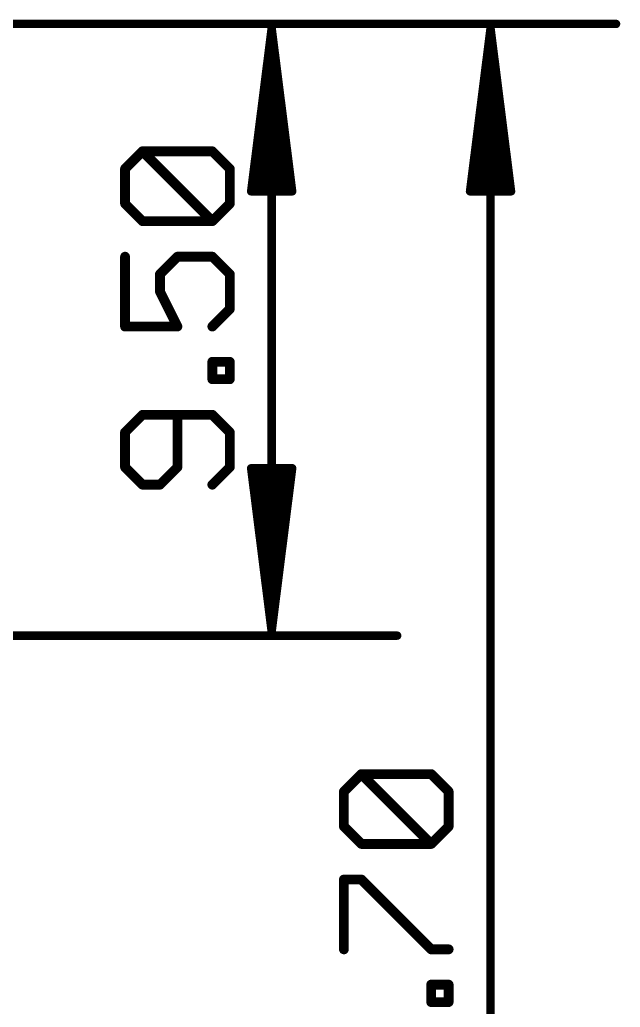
# Model space of a CAD drawing. Extents: x -5.3 to 74.7, y -12.4 to 39.9.
# Drawn here: x 65.39 to 74.72, y 15.43 to 30.77 of the extents above; entities that cross this region are included whole.
import ezdxf

# ---------------------------------------------------------------- set-up
doc = ezdxf.new("R2010")
doc.units = 0
doc.layers.add('47', color=253, linetype='CONTINUOUS')

msp = doc.modelspace()

# ---------------------------------------------------------------- linework, layer by layer
at = {"layer": '47'}
for points, const_width in [([(13.9, 30.7), (74.65, 30.7)], 0.13), ([(29.1, 30.7), (71.25, 30.7)], 0.13), ([(69.3, 30.635), (68.9808, 28.1)], 0.13), ([(69.3, 30.635), (69.04, 28.1)], 0.13), ([(69.3, 30.635), (69.17, 28.1)], 0.13), ([(69.3, 21.265), (69.3, 30.635)], 0.13), ([(69.6192, 28.1), (69.3, 30.635)], 0.13), ([(69.43, 28.1), (69.3, 30.635)], 0.13), ([(69.56, 28.1), (69.3, 30.635)], 0.13), ([(72.7, 30.635), (72.3808, 28.1)], 0.13), ([(72.7, 30.635), (72.44, 28.1)], 0.13), ([(72.7, 30.635), (72.57, 28.1)], 0.13), ([(72.7, 0.065), (72.7, 30.635)], 0.13), ([(73.0192, 28.1), (72.7, 30.635)], 0.13), ([(72.83, 28.1), (72.7, 30.635)], 0.13), ([(72.96, 28.1), (72.7, 30.635)], 0.13), ([(67.0223, 28.4512), (67.2935, 28.7224)], 0.1524), ([(67.2935, 28.7224), (68.3781, 28.7224)], 0.1524), ([(68.3781, 27.6377), (67.2935, 28.7224)], 0.1524), ([(68.3781, 28.7224), (68.6493, 28.4512)], 0.1524), ([(67.0223, 27.9089), (67.0223, 28.4512)], 0.1524), ([(68.6493, 28.4512), (68.6493, 27.9089)], 0.1524), ([(68.9808, 28.1), (69.6192, 28.1)], 0.13), ([(72.3808, 28.1), (73.0192, 28.1)], 0.13), ([(67.2935, 27.6377), (67.0223, 27.9089)], 0.1524), ([(68.6493, 27.9089), (68.3781, 27.6377)], 0.1524), ([(68.3781, 27.6377), (67.2935, 27.6377)], 0.1524), ([(67.0223, 27.0852), (67.0223, 26.0005)], 0.1524), ([(67.5646, 26.814), (67.8358, 27.0852)], 0.1524), ([(67.8358, 27.0852), (68.3781, 27.0852)], 0.1524), ([(68.3781, 27.0852), (68.6493, 26.814)], 0.1524), ([(67.5646, 26.5429), (67.5646, 26.814)], 0.1524), ([(68.6493, 26.814), (68.6493, 26.2717)], 0.1524), ([(67.8358, 26.0005), (67.5646, 26.5429)], 0.1524), ([(68.6493, 26.2717), (68.3781, 26.0005)], 0.1524), ([(67.0223, 26.0005), (67.8358, 26.0005)], 0.1524), ([(68.3781, 25.182), (68.3781, 25.4531)], 0.1524), ([(68.3781, 25.4531), (68.6493, 25.4531)], 0.1524), ([(68.6493, 25.4531), (68.6493, 25.182)], 0.1524), ([(68.6493, 25.182), (68.3781, 25.182)], 0.1524), ([(67.2935, 24.6295), (67.0223, 24.3583)], 0.1524), ([(68.3781, 24.6295), (67.2935, 24.6295)], 0.1524), ([(67.8358, 23.816), (67.8358, 24.6295)], 0.1524), ([(68.6493, 24.3583), (68.3781, 24.6295)], 0.1524), ([(67.0223, 24.3583), (67.0223, 23.816)], 0.1524), ([(68.6493, 23.816), (68.6493, 24.3583)], 0.1524), ([(67.0223, 23.816), (67.2935, 23.5448)], 0.1524), ([(67.5646, 23.5448), (67.8358, 23.816)], 0.1524), ([(68.3781, 23.5448), (68.6493, 23.816)], 0.1524), ([(69.3, 21.265), (68.9808, 23.8)], 0.13), ([(68.9808, 23.8), (69.6192, 23.8)], 0.13), ([(69.3, 21.265), (69.04, 23.8)], 0.13), ([(69.3, 21.265), (69.17, 23.8)], 0.13), ([(69.6192, 23.8), (69.3, 21.265)], 0.13), ([(69.43, 23.8), (69.3, 21.265)], 0.13), ([(69.56, 23.8), (69.3, 21.265)], 0.13), ([(67.2935, 23.5448), (67.5646, 23.5448)], 0.1524), ([(30.2, 21.2), (71.25, 21.2)], 0.13), ([(70.4223, 18.7787), (70.6935, 19.0499)], 0.1524), ([(70.6935, 19.0499), (71.7781, 19.0499)], 0.1524), ([(71.7781, 17.9652), (70.6935, 19.0499)], 0.1524), ([(71.7781, 19.0499), (72.0493, 18.7787)], 0.1524), ([(70.4223, 18.2364), (70.4223, 18.7787)], 0.1524), ([(72.0493, 18.7787), (72.0493, 18.2364)], 0.1524), ([(70.6935, 17.9652), (70.4223, 18.2364)], 0.1524), ([(72.0493, 18.2364), (71.7781, 17.9652)], 0.1524), ([(71.7781, 17.9652), (70.6935, 17.9652)], 0.1524), ([(70.4223, 16.3281), (70.4223, 17.4127)], 0.1524), ([(70.4223, 17.4127), (70.6935, 17.4127)], 0.1524), ([(70.6935, 17.4127), (71.7781, 16.3281)], 0.1524), ([(71.7781, 16.3281), (72.0493, 16.3281)], 0.1524), ([(71.7781, 15.5095), (71.7781, 15.7807)], 0.1524), ([(71.7781, 15.7807), (72.0493, 15.7807)], 0.1524), ([(72.0493, 15.7807), (72.0493, 15.5095)], 0.1524), ([(72.0493, 15.5095), (71.7781, 15.5095)], 0.1524)]:
    msp.add_lwpolyline(points, dxfattribs=dict(at, const_width=const_width))
for points, const_width in [([(69.3325, 30.635, 1), (69.2675, 30.635)], 0.065), ([(69.3322, 30.6391, 1), (69.2678, 30.6309)], 0.065), ([(69.3325, 30.6333, 1), (69.2675, 30.6367)], 0.065), ([(69.3325, 30.6367, 1), (69.2675, 30.6333)], 0.065), ([(69.3323, 30.6383, 1), (69.2677, 30.6317)], 0.065), ([(69.3323, 30.6317, 1), (69.2677, 30.6383)], 0.065), ([(69.3322, 30.6309, 1), (69.2678, 30.6391)], 0.065), ([(71.25, 30.6675, 1), (71.25, 30.7325)], 0.065), ([(72.7325, 30.635, 1), (72.6675, 30.635)], 0.065), ([(72.7322, 30.6391, 1), (72.6678, 30.6309)], 0.065), ([(72.7325, 30.6333, 1), (72.6675, 30.6367)], 0.065), ([(72.7325, 30.6367, 1), (72.6675, 30.6333)], 0.065), ([(72.7323, 30.6383, 1), (72.6677, 30.6317)], 0.065), ([(72.7323, 30.6317, 1), (72.6677, 30.6383)], 0.065), ([(72.7322, 30.6309, 1), (72.6678, 30.6391)], 0.065), ([(74.65, 30.6675, 1), (74.65, 30.7325)], 0.065), ([(67.3204, 28.7493, 1), (67.2665, 28.6954)], 0.0762), ([(67.2935, 28.7605, 1), (67.2935, 28.6843)], 0.0762), ([(67.3204, 28.6954, 1), (67.2665, 28.7493)], 0.0762), ([(68.4051, 28.7493, 1), (68.3512, 28.6954)], 0.0762), ([(68.3781, 28.6843, 1), (68.3781, 28.7605)], 0.0762), ([(67.0604, 28.4512, 1), (66.9842, 28.4512)], 0.0762), ([(68.6874, 28.4512, 1), (68.6112, 28.4512)], 0.0762), ([(66.9954, 28.4781, 1), (67.0493, 28.4243)], 0.0762), ([(68.6224, 28.4243, 1), (68.6762, 28.4781)], 0.0762), ([(68.9485, 28.1041, 1), (69.013, 28.0959)], 0.065), ([(68.9808, 28.1325, 1), (68.9808, 28.0675)], 0.065), ([(69.0077, 28.1033, 1), (69.0723, 28.0967)], 0.065), ([(69.1375, 28.1017, 1), (69.2025, 28.0983)], 0.065), ([(69.3975, 28.0983, 1), (69.4625, 28.1017)], 0.065), ([(69.5277, 28.0967, 1), (69.5923, 28.1033)], 0.065), ([(69.587, 28.0959, 1), (69.6515, 28.1041)], 0.065), ([(69.6192, 28.0675, 1), (69.6192, 28.1325)], 0.065), ([(72.3485, 28.1041, 1), (72.413, 28.0959)], 0.065), ([(72.3808, 28.1325, 1), (72.3808, 28.0675)], 0.065), ([(72.4077, 28.1033, 1), (72.4723, 28.0967)], 0.065), ([(72.5375, 28.1017, 1), (72.6025, 28.0983)], 0.065), ([(72.7975, 28.0983, 1), (72.8625, 28.1017)], 0.065), ([(72.9277, 28.0967, 1), (72.9923, 28.1033)], 0.065), ([(72.987, 28.0959, 1), (73.0515, 28.1041)], 0.065), ([(73.0192, 28.0675, 1), (73.0192, 28.1325)], 0.065), ([(67.0493, 27.9358, 1), (66.9954, 27.8819)], 0.0762), ([(66.9842, 27.9089, 1), (67.0604, 27.9089)], 0.0762), ([(68.6112, 27.9089, 1), (68.6874, 27.9089)], 0.0762), ([(68.6762, 27.8819, 1), (68.6224, 27.9358)], 0.0762), ([(67.2935, 27.6758, 1), (67.2935, 27.5996)], 0.0762), ([(67.2665, 27.6108, 1), (67.3204, 27.6646)], 0.0762), ([(68.3512, 27.6646, 1), (68.4051, 27.6108)], 0.0762), ([(68.3512, 27.6108, 1), (68.4051, 27.6646)], 0.0762), ([(68.3781, 27.5996, 1), (68.3781, 27.6758)], 0.0762), ([(67.0604, 27.0852, 1), (66.9842, 27.0852)], 0.0762), ([(67.8358, 27.1233, 1), (67.8358, 27.0471)], 0.0762), ([(67.8627, 27.0583, 1), (67.8089, 27.1121)], 0.0762), ([(68.4051, 27.1121, 1), (68.3512, 27.0583)], 0.0762), ([(68.3781, 27.0471, 1), (68.3781, 27.1233)], 0.0762), ([(67.6027, 26.814, 1), (67.5265, 26.814)], 0.0762), ([(67.5377, 26.841, 1), (67.5916, 26.7871)], 0.0762), ([(68.6874, 26.814, 1), (68.6112, 26.814)], 0.0762), ([(68.6224, 26.7871, 1), (68.6762, 26.841)], 0.0762), ([(67.5265, 26.5429, 1), (67.6027, 26.5429)], 0.0762), ([(67.5987, 26.5599, 1), (67.5306, 26.5258)], 0.0762), ([(68.6112, 26.2717, 1), (68.6874, 26.2717)], 0.0762), ([(68.6762, 26.2448, 1), (68.6224, 26.2986)], 0.0762), ([(67.0223, 26.0386, 1), (67.0223, 25.9624)], 0.0762), ([(67.8358, 25.9624, 1), (67.8358, 26.0386)], 0.0762), ([(66.9842, 26.0005, 1), (67.0604, 26.0005)], 0.0762), ([(67.8017, 25.9835, 1), (67.8699, 26.0176)], 0.0762), ([(68.3512, 26.0275, 1), (68.4051, 25.9736)], 0.0762), ([(68.4162, 25.4531, 1), (68.34, 25.4531)], 0.0762), ([(68.3781, 25.4912, 1), (68.3781, 25.415)], 0.0762), ([(68.6874, 25.4531, 1), (68.6112, 25.4531)], 0.0762), ([(68.6493, 25.415, 1), (68.6493, 25.4912)], 0.0762), ([(68.3781, 25.2201, 1), (68.3781, 25.1439)], 0.0762), ([(68.34, 25.182, 1), (68.4162, 25.182)], 0.0762), ([(68.6112, 25.182, 1), (68.6874, 25.182)], 0.0762), ([(68.6493, 25.1439, 1), (68.6493, 25.2201)], 0.0762), ([(67.2935, 24.6676, 1), (67.2935, 24.5914)], 0.0762), ([(67.3204, 24.6025, 1), (67.2665, 24.6564)], 0.0762), ([(67.8739, 24.6295, 1), (67.7977, 24.6295)], 0.0762), ([(68.4051, 24.6564, 1), (68.3512, 24.6025)], 0.0762), ([(68.3781, 24.5914, 1), (68.3781, 24.6676)], 0.0762), ([(67.0604, 24.3583, 1), (66.9842, 24.3583)], 0.0762), ([(66.9954, 24.3852, 1), (67.0493, 24.3314)], 0.0762), ([(68.6874, 24.3583, 1), (68.6112, 24.3583)], 0.0762), ([(68.6224, 24.3314, 1), (68.6762, 24.3852)], 0.0762), ([(67.0493, 23.8429, 1), (66.9954, 23.789)], 0.0762), ([(66.9842, 23.816, 1), (67.0604, 23.816)], 0.0762), ([(67.7977, 23.816, 1), (67.8739, 23.816)], 0.0762), ([(67.8627, 23.789, 1), (67.8089, 23.8429)], 0.0762), ([(68.6112, 23.816, 1), (68.6874, 23.816)], 0.0762), ([(68.6762, 23.789, 1), (68.6224, 23.8429)], 0.0762), ([(69.013, 23.8041, 1), (68.9485, 23.7959)], 0.065), ([(68.9808, 23.8325, 1), (68.9808, 23.7675)], 0.065), ([(69.0723, 23.8033, 1), (69.0077, 23.7967)], 0.065), ([(69.2025, 23.8017, 1), (69.1375, 23.7983)], 0.065), ([(69.4625, 23.7983, 1), (69.3975, 23.8017)], 0.065), ([(69.5923, 23.7967, 1), (69.5277, 23.8033)], 0.065), ([(69.6515, 23.7959, 1), (69.587, 23.8041)], 0.065), ([(69.6192, 23.7675, 1), (69.6192, 23.8325)], 0.065), ([(67.2935, 23.5829, 1), (67.2935, 23.5067)], 0.0762), ([(67.5646, 23.5067, 1), (67.5646, 23.5829)], 0.0762), ([(67.2665, 23.5179, 1), (67.3204, 23.5718)], 0.0762), ([(67.5377, 23.5718, 1), (67.5916, 23.5179)], 0.0762), ([(68.3512, 23.5718, 1), (68.4051, 23.5179)], 0.0762), ([(69.2678, 21.2691, 1), (69.3322, 21.2609)], 0.065), ([(69.2677, 21.2683, 1), (69.3323, 21.2617)], 0.065), ([(69.2675, 21.2633, 1), (69.3325, 21.2667)], 0.065), ([(69.2675, 21.2667, 1), (69.3325, 21.2633)], 0.065), ([(69.2675, 21.265, 1), (69.3325, 21.265)], 0.065), ([(69.2677, 21.2617, 1), (69.3323, 21.2683)], 0.065), ([(69.2678, 21.2609, 1), (69.3322, 21.2691)], 0.065), ([(71.25, 21.1675, 1), (71.25, 21.2325)], 0.065), ([(70.6935, 19.088, 1), (70.6935, 19.0118)], 0.0762), ([(70.7204, 19.0768, 1), (70.6665, 19.023)], 0.0762), ([(70.7204, 19.023, 1), (70.6665, 19.0768)], 0.0762), ([(71.8051, 19.0768, 1), (71.7512, 19.023)], 0.0762), ([(71.7781, 19.0118, 1), (71.7781, 19.088)], 0.0762), ([(70.4604, 18.7787, 1), (70.3842, 18.7787)], 0.0762), ([(70.3954, 18.8057, 1), (70.4493, 18.7518)], 0.0762), ([(72.0874, 18.7787, 1), (72.0112, 18.7787)], 0.0762), ([(72.0224, 18.7518, 1), (72.0762, 18.8057)], 0.0762), ([(70.4493, 18.2634, 1), (70.3954, 18.2095)], 0.0762), ([(70.3842, 18.2364, 1), (70.4604, 18.2364)], 0.0762), ([(72.0112, 18.2364, 1), (72.0874, 18.2364)], 0.0762), ([(72.0762, 18.2095, 1), (72.0224, 18.2634)], 0.0762), ([(70.6935, 18.0033, 1), (70.6935, 17.9271)], 0.0762), ([(70.6665, 17.9383, 1), (70.7204, 17.9922)], 0.0762), ([(71.7512, 17.9922, 1), (71.8051, 17.9383)], 0.0762), ([(71.7512, 17.9383, 1), (71.8051, 17.9922)], 0.0762), ([(71.7781, 17.9271, 1), (71.7781, 18.0033)], 0.0762), ([(70.4604, 17.4127, 1), (70.3842, 17.4127)], 0.0762), ([(70.4223, 17.4508, 1), (70.4223, 17.3746)], 0.0762), ([(70.7204, 17.4397, 1), (70.6665, 17.3858)], 0.0762), ([(70.6935, 17.3746, 1), (70.6935, 17.4508)], 0.0762), ([(70.3842, 16.3281, 1), (70.4604, 16.3281)], 0.0762), ([(71.7781, 16.3662, 1), (71.7781, 16.29)], 0.0762), ([(71.7512, 16.3011, 1), (71.8051, 16.355)], 0.0762), ([(72.0493, 16.29, 1), (72.0493, 16.3662)], 0.0762), ([(71.8162, 15.7807, 1), (71.74, 15.7807)], 0.0762), ([(71.7781, 15.8188, 1), (71.7781, 15.7426)], 0.0762), ([(72.0874, 15.7807, 1), (72.0112, 15.7807)], 0.0762), ([(72.0493, 15.7426, 1), (72.0493, 15.8188)], 0.0762), ([(71.7781, 15.5476, 1), (71.7781, 15.4714)], 0.0762), ([(71.74, 15.5095, 1), (71.8162, 15.5095)], 0.0762), ([(72.0112, 15.5095, 1), (72.0874, 15.5095)], 0.0762), ([(72.0493, 15.4714, 1), (72.0493, 15.5476)], 0.0762)]:
    msp.add_lwpolyline(points, format="xyb", dxfattribs=dict(at, const_width=const_width))

doc.saveas('drawing.dxf')
